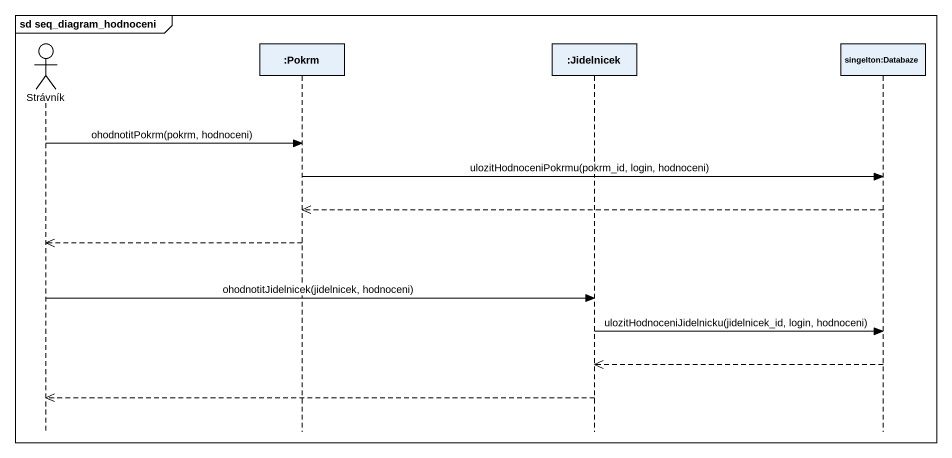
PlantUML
@startuml
mainframe sd seq_diagram_hodnoceni
hide footbox
actor Strávník
participant ":Pokrm" as Pokrm
participant ":Jidelnicek" as Jidelnicek
participant "singelton:Databaze" as singelton_Databaze

Strávník -> Pokrm : ohodnotitPokrm(pokrm, hodnoceni)
Pokrm -> singelton_Databaze : ulozitHodnoceniPokrmu(pokrm_id, login, hodnoceni)
singelton_Databaze -->> Pokrm
Pokrm -->> Strávník
Strávník -> Jidelnicek : ohodnotitJidelnicek(jidelnicek, hodnoceni)
Jidelnicek -> singelton_Databaze : ulozitHodnoceniJidelnicku(jidelnicek_id, login, hodnoceni)
singelton_Databaze -->> Jidelnicek
Jidelnicek -->> Strávník
@enduml
